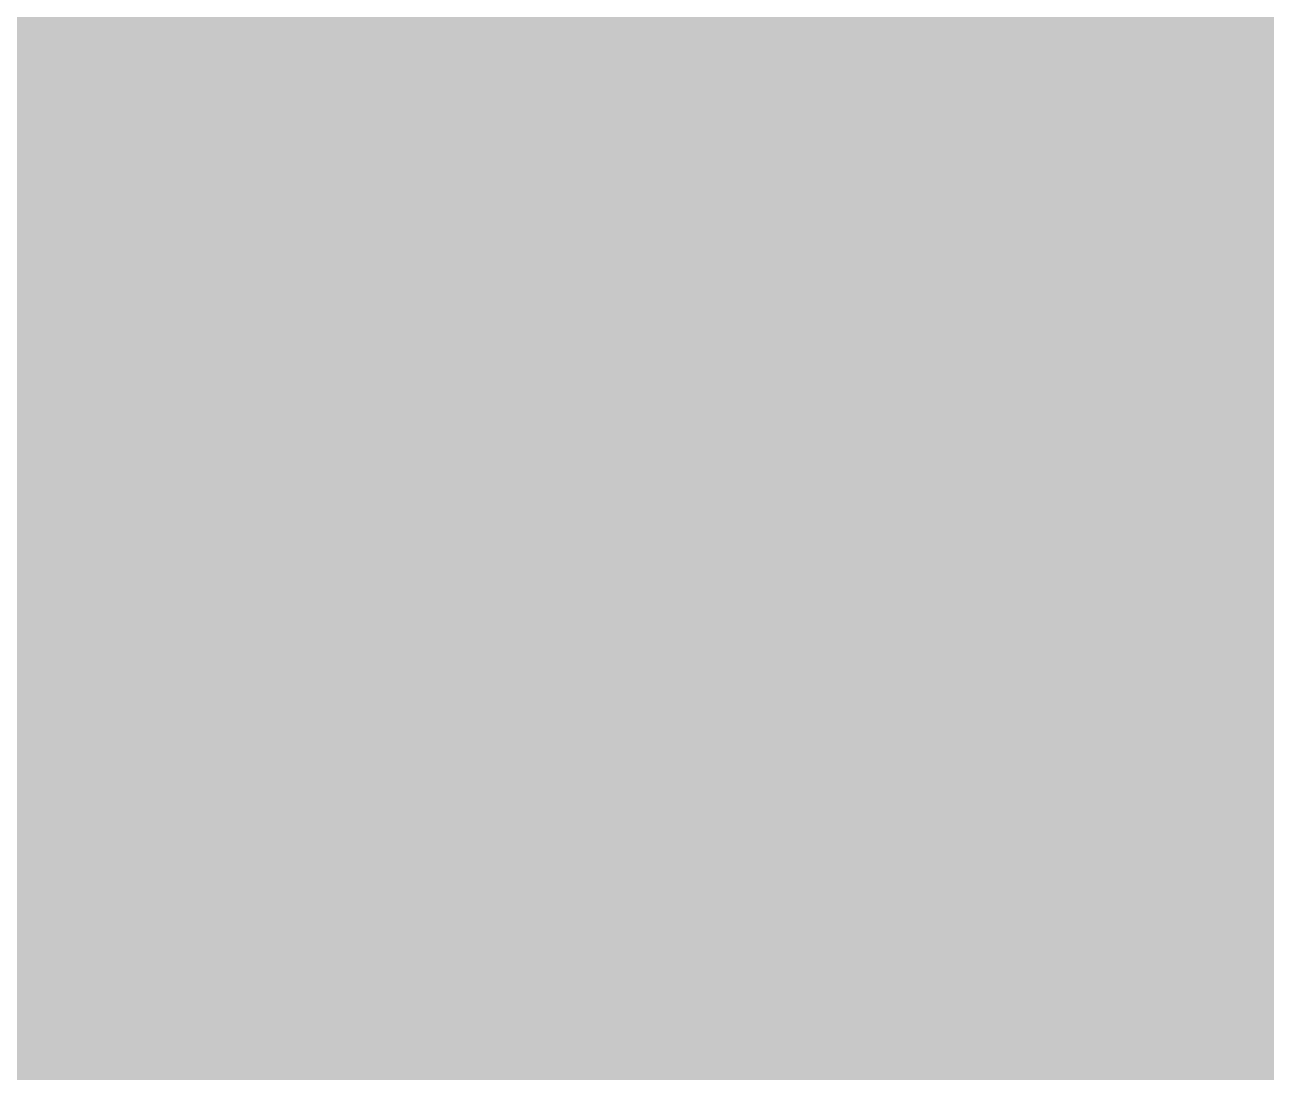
# Model space of a CAD drawing. Header units: millimetres. Extents: x -2128 to 116635, y -18248 to 18481.
# Drawn here: x 112435 to 114078, y 5459 to 6845 of the extents above; entities that cross this region are included whole.
import ezdxf

# ---------------------------------------------------------------- set-up
doc = ezdxf.new("R2010")
doc.units = ezdxf.units.MM
doc.layers.add('A-WALL-PATT', color=7, linetype='Continuous', lineweight=5)

msp = doc.modelspace()

# ---------------------------------------------------------------- hatches: boundary and pattern name
at = {"layer": 'A-WALL-PATT'}
h = msp.add_hatch(dxfattribs=at)
h.set_pattern_fill('FP_85', color=256, style=0, pattern_type=2)
h.set_pattern_definition([(180, (115235.17, 4271), (-2e-14, -154), [125, -137]), (90, (115235.17, 4206), (-262, 2e-14), [65, -89]), (180, (115235.17, 4206), (-2e-14, -154), [125, -137]), (90, (115247.17, 4206), (-262, 2e-14), [65, -89]), (180, (115372.17, 4206), (-2e-14, -154), [125, -137]), (180, (115372.17, 4271), (-2e-14, -154), [125, -137]), (90, (115116.17, 4283), (-262, 2e-14), [65, -89]), (90, (115366.17, 4283), (-262, 2e-14), [65, -89]), (0, (115116.17, 4283), (0, -154), [250, -12]), (0, (115116.17, 4348), (0, -154), [250, -12])])
h.paths.add_polyline_path([(108085.2, 4200), (110590.2, 4200), (110590.2, 4904.9), (110577.1, 4897), (110570.9, 4896.8), (110567.2, 4903), (110567.2, 5050), (111275.7, 5018.9), (111312.7, 4953.8), (111312.7, 4947.3), (111306.2, 4943.5), (111299.1, 4948.3), (111296.2, 4954.8), (111297.7, 4954.8), (111303.1, 4947.3), (111306.2, 4945.5), (111310.9, 4948.3), (111310.4, 4954.8), (111274.5, 5016.9), (110569.2, 5047.9), (110569.2, 4903), (110571.9, 4898.5), (110578.2, 4899.4), (110590.2, 4907.2), (110590.2, 5000), (111205.2, 5000), (111205.2, 4984), (111255.8, 4984), (111255.8, 4952), (111253.8, 4952), (111253.8, 4982), (111205.2, 4982), (111205.2, 4799.2), (111349.4, 4799.2), (111427.5, 4932.2), (111443.7, 4922.8), (111631.4, 5247.6), (111648.7, 5237.6), (111395.6, 4799.2), (114987.2, 4800), (114987.2, 8400), (108085.2, 8400), (108085.2, 4900)], flags=0)
h.paths.add_polyline_path([(111422.6, 4892.3), (111439.6, 4921.7), (111427.5, 4928.7), (111410.5, 4899.3), (111412.4, 4898.2)], flags=0)
h.paths.add_polyline_path([(111657.6, 5232.6), (111623, 5252.6), (111633, 5269.9), (111667.6, 5249.9), (111660, 5236.7)], flags=0)
h.paths.add_polyline_path([(111656.5, 5236.7), (111663.5, 5248.8), (111634.1, 5265.8), (111627.1, 5253.7), (111648.7, 5241.2)], flags=0)

doc.saveas('drawing.dxf')
